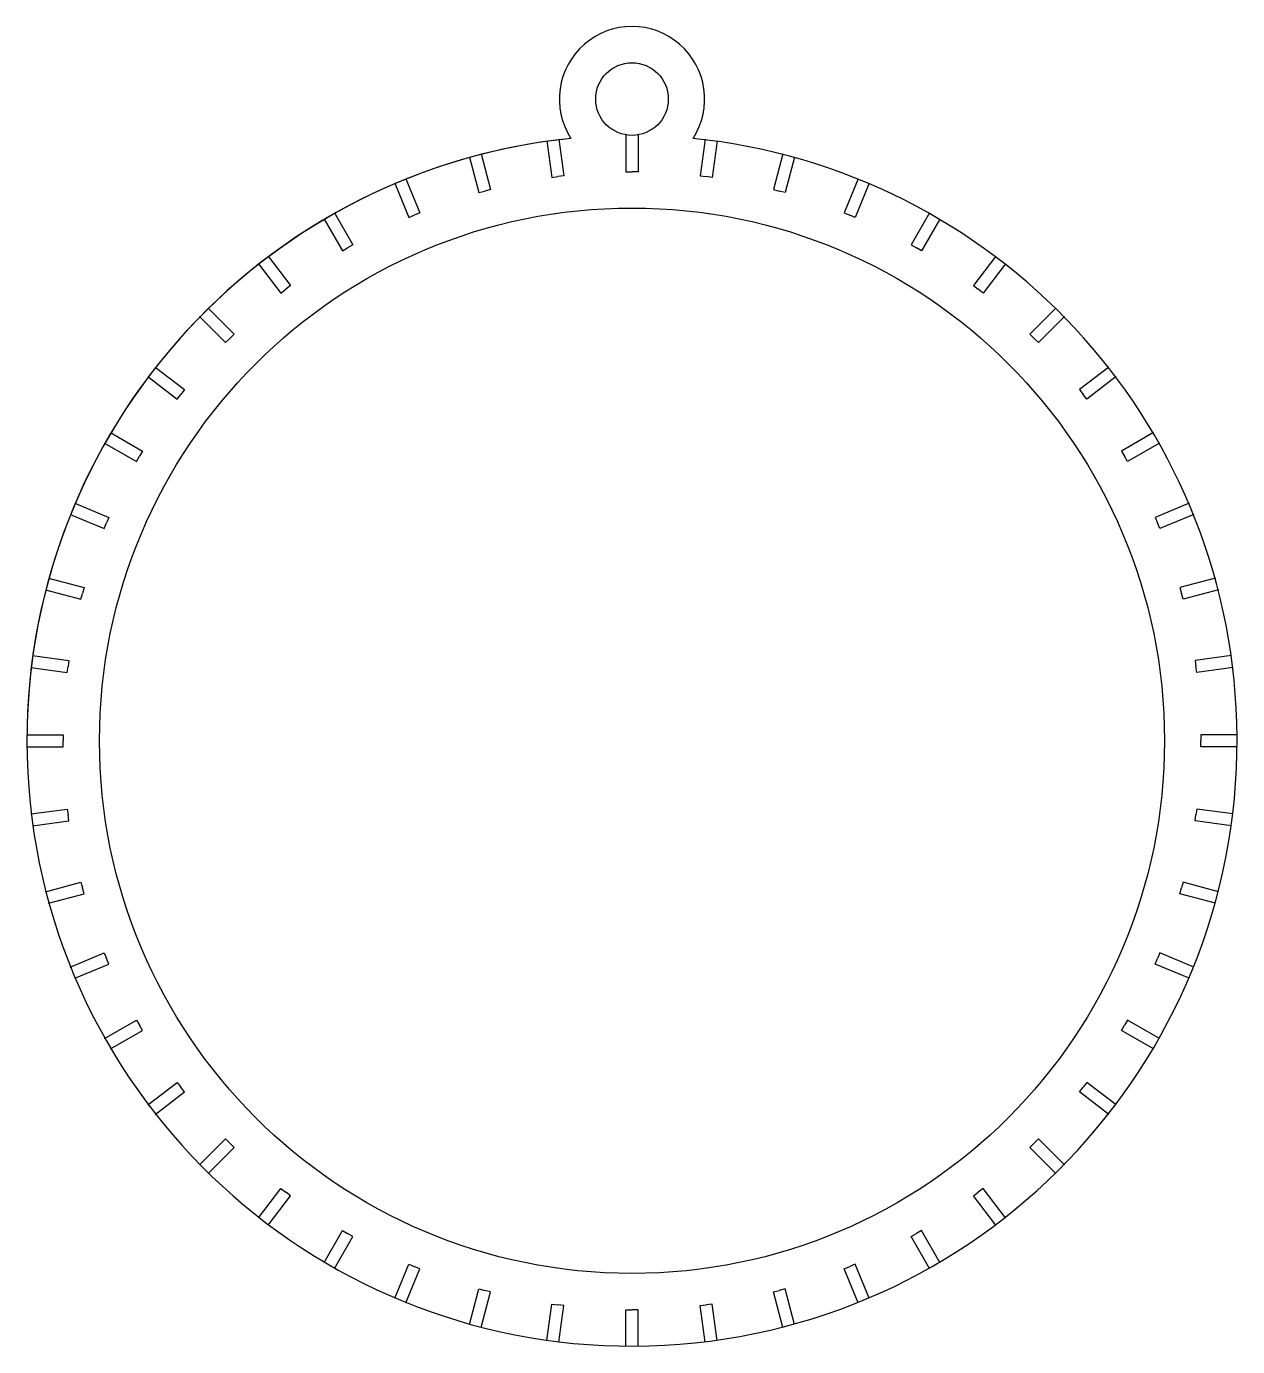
# Model space of a CAD drawing. Extents: x -50 to 50, y -50 to 59.
import ezdxf

# ---------------------------------------------------------------- set-up
doc = ezdxf.new("R2010")
doc.units = 0
doc.header["$MEASUREMENT"] = 0
doc.layers.add('MODELSKETCH_VISIBLE', color=7, linetype='CONTINUOUS')

msp = doc.modelspace()

# ---------------------------------------------------------------- linework, layer by layer
at = {"layer": 'MODELSKETCH_VISIBLE'}
for p, q in [((-7.03, 49.55), (-6.63, 46.53)), ((-6.04, 49.68), (-5.64, 46.66)), ((-0.5, 50.04), (-0.5, 47)), ((0.5, 50.04), (0.5, 47)), ((6.04, 49.68), (5.64, 46.66)), ((7.03, 49.55), (6.63, 46.53)), ((-13.43, 48.21), (-12.65, 45.27)), ((-12.47, 48.47), (-11.68, 45.53)), ((12.47, 48.47), (11.68, 45.53)), ((13.43, 48.21), (12.65, 45.27)), ((-0.5, 47), (0, 47)), ((0.5, 47), (0, 47)), ((-19.61, 46.04), (-18.45, 43.23)), ((-18.69, 46.42), (-17.52, 43.61)), ((-6.63, 46.53), (-6.13, 46.6)), ((-5.64, 46.66), (-6.13, 46.6)), ((5.64, 46.66), (6.13, 46.6)), ((6.63, 46.53), (6.13, 46.6)), ((18.69, 46.42), (17.52, 43.61)), ((19.61, 46.04), (18.45, 43.23)), ((-12.65, 45.27), (-12.16, 45.4)), ((-11.68, 45.53), (-12.16, 45.4)), ((11.68, 45.53), (12.16, 45.4)), ((12.65, 45.27), (12.16, 45.4)), ((-25.45, 43.09), (-23.93, 40.45)), ((-24.59, 43.59), (-23.07, 40.95)), ((-18.45, 43.23), (-17.99, 43.42)), ((-17.52, 43.61), (-17.99, 43.42)), ((17.52, 43.61), (17.99, 43.42)), ((18.45, 43.23), (17.99, 43.42)), ((24.59, 43.59), (23.07, 40.95)), ((25.45, 43.09), (23.93, 40.45)), ((-23.93, 40.45), (-23.5, 40.7)), ((-23.07, 40.95), (-23.5, 40.7)), ((23.07, 40.95), (23.5, 40.7)), ((23.93, 40.45), (23.5, 40.7)), ((-30.86, 39.4), (-29.01, 36.98)), ((-30.07, 40.01), (-28.22, 37.59)), ((30.07, 40.01), (28.22, 37.59)), ((30.86, 39.4), (29.01, 36.98)), ((-29.01, 36.98), (-28.61, 37.29)), ((-28.22, 37.59), (-28.61, 37.29)), ((28.22, 37.59), (28.61, 37.29)), ((29.01, 36.98), (28.61, 37.29)), ((-35.74, 35.03), (-33.59, 32.88)), ((-35.03, 35.74), (-32.88, 33.59)), ((35.03, 35.74), (32.88, 33.59)), ((35.74, 35.03), (33.59, 32.88)), ((-33.59, 32.88), (-33.23, 33.23)), ((-32.88, 33.59), (-33.23, 33.23)), ((32.88, 33.59), (33.23, 33.23)), ((33.59, 32.88), (33.23, 33.23)), ((-39.4, 30.86), (-36.98, 29.01)), ((39.4, 30.86), (36.98, 29.01)), ((-40.01, 30.07), (-37.59, 28.22)), ((40.01, 30.07), (37.59, 28.22)), ((-37.59, 28.22), (-37.29, 28.61)), ((-36.98, 29.01), (-37.29, 28.61)), ((36.98, 29.01), (37.29, 28.61)), ((37.59, 28.22), (37.29, 28.61)), ((-43.09, 25.45), (-40.45, 23.93)), ((43.09, 25.45), (40.45, 23.93)), ((-43.59, 24.59), (-40.95, 23.07)), ((43.59, 24.59), (40.95, 23.07)), ((-40.95, 23.07), (-40.7, 23.5)), ((-40.45, 23.93), (-40.7, 23.5)), ((40.45, 23.93), (40.7, 23.5)), ((40.95, 23.07), (40.7, 23.5)), ((-46.42, 18.69), (-43.61, 17.52)), ((-46.04, 19.61), (-43.23, 18.45)), ((46.04, 19.61), (43.23, 18.45)), ((46.42, 18.69), (43.61, 17.52)), ((-43.61, 17.52), (-43.42, 17.99)), ((-43.23, 18.45), (-43.42, 17.99)), ((43.23, 18.45), (43.42, 17.99)), ((43.61, 17.52), (43.42, 17.99)), ((-48.21, 13.43), (-45.27, 12.65)), ((48.21, 13.43), (45.27, 12.65)), ((-48.47, 12.47), (-45.53, 11.68)), ((-45.53, 11.68), (-45.4, 12.16)), ((-45.27, 12.65), (-45.4, 12.16)), ((45.27, 12.65), (45.4, 12.16)), ((45.53, 11.68), (45.4, 12.16)), ((48.47, 12.47), (45.53, 11.68)), ((-49.55, 7.03), (-46.53, 6.63)), ((-46.53, 6.63), (-46.6, 6.13)), ((49.55, 7.03), (46.53, 6.63)), ((46.53, 6.63), (46.6, 6.13)), ((-49.68, 6.04), (-46.66, 5.64)), ((-46.66, 5.64), (-46.6, 6.13)), ((46.66, 5.64), (46.6, 6.13)), ((49.68, 6.04), (46.66, 5.64)), ((-50.04, 0.5), (-47, 0.5)), ((-47, 0.5), (-47, 0)), ((-47, -0.5), (-47, 0)), ((50.04, 0.5), (47, 0.5)), ((47, 0.5), (47, 0)), ((-50.04, -0.5), (-47, -0.5)), ((47, -0.5), (47, 0)), ((50.04, -0.5), (47, -0.5)), ((-49.68, -6.04), (-46.66, -5.64)), ((-46.66, -5.64), (-46.6, -6.13)), ((-46.53, -6.63), (-46.6, -6.13)), ((46.53, -6.63), (46.6, -6.13)), ((46.66, -5.64), (46.6, -6.13)), ((49.68, -6.04), (46.66, -5.64)), ((-49.55, -7.03), (-46.53, -6.63)), ((49.55, -7.03), (46.53, -6.63)), ((-48.47, -12.47), (-45.53, -11.68)), ((-45.53, -11.68), (-45.4, -12.16)), ((45.53, -11.68), (45.4, -12.16)), ((48.47, -12.47), (45.53, -11.68)), ((-48.21, -13.43), (-45.27, -12.65)), ((-45.27, -12.65), (-45.4, -12.16)), ((45.27, -12.65), (45.4, -12.16)), ((48.21, -13.43), (45.27, -12.65)), ((-46.42, -18.69), (-43.61, -17.52)), ((-46.04, -19.61), (-43.23, -18.45)), ((-43.61, -17.52), (-43.42, -17.99)), ((-43.23, -18.45), (-43.42, -17.99)), ((43.23, -18.45), (43.42, -17.99)), ((46.04, -19.61), (43.23, -18.45)), ((43.61, -17.52), (43.42, -17.99)), ((46.42, -18.69), (43.61, -17.52)), ((-43.59, -24.59), (-40.95, -23.07)), ((-43.09, -25.45), (-40.45, -23.93)), ((-40.95, -23.07), (-40.7, -23.5)), ((-40.45, -23.93), (-40.7, -23.5)), ((40.45, -23.93), (40.7, -23.5)), ((43.09, -25.45), (40.45, -23.93)), ((40.95, -23.07), (40.7, -23.5)), ((43.59, -24.59), (40.95, -23.07)), ((-40.01, -30.07), (-37.59, -28.22)), ((-37.59, -28.22), (-37.29, -28.61)), ((37.59, -28.22), (37.29, -28.61)), ((40.01, -30.07), (37.59, -28.22)), ((-39.4, -30.86), (-36.98, -29.01)), ((-36.98, -29.01), (-37.29, -28.61)), ((36.98, -29.01), (37.29, -28.61)), ((39.4, -30.86), (36.98, -29.01)), ((-35.74, -35.03), (-33.59, -32.88)), ((-35.03, -35.74), (-32.88, -33.59)), ((-33.59, -32.88), (-33.23, -33.23)), ((-32.88, -33.59), (-33.23, -33.23)), ((32.88, -33.59), (33.23, -33.23)), ((35.03, -35.74), (32.88, -33.59)), ((33.59, -32.88), (33.23, -33.23)), ((35.74, -35.03), (33.59, -32.88)), ((-30.86, -39.4), (-29.01, -36.98)), ((-29.01, -36.98), (-28.61, -37.29)), ((29.01, -36.98), (28.61, -37.29)), ((30.86, -39.4), (29.01, -36.98)), ((-30.07, -40.01), (-28.22, -37.59)), ((-28.22, -37.59), (-28.61, -37.29)), ((28.22, -37.59), (28.61, -37.29)), ((30.07, -40.01), (28.22, -37.59)), ((-25.45, -43.09), (-23.93, -40.45)), ((-24.59, -43.59), (-23.07, -40.95)), ((-23.93, -40.45), (-23.5, -40.7)), ((-23.07, -40.95), (-23.5, -40.7)), ((23.07, -40.95), (23.5, -40.7)), ((24.59, -43.59), (23.07, -40.95)), ((23.93, -40.45), (23.5, -40.7)), ((25.45, -43.09), (23.93, -40.45)), ((-19.61, -46.04), (-18.45, -43.23)), ((-18.69, -46.42), (-17.52, -43.61)), ((-18.45, -43.23), (-17.99, -43.42)), ((-17.52, -43.61), (-17.99, -43.42)), ((17.52, -43.61), (17.99, -43.42)), ((18.69, -46.42), (17.52, -43.61)), ((18.45, -43.23), (17.99, -43.42)), ((19.61, -46.04), (18.45, -43.23)), ((-13.43, -48.21), (-12.65, -45.27)), ((-12.65, -45.27), (-12.16, -45.4)), ((-12.47, -48.47), (-11.68, -45.53)), ((-11.68, -45.53), (-12.16, -45.4)), ((11.68, -45.53), (12.16, -45.4)), ((12.47, -48.47), (11.68, -45.53)), ((12.65, -45.27), (12.16, -45.4)), ((13.43, -48.21), (12.65, -45.27)), ((-7.03, -49.55), (-6.63, -46.53)), ((-6.63, -46.53), (-6.13, -46.6)), ((-5.64, -46.66), (-6.13, -46.6)), ((-6.04, -49.68), (-5.64, -46.66)), ((5.64, -46.66), (6.13, -46.6)), ((6.04, -49.68), (5.64, -46.66)), ((6.63, -46.53), (6.13, -46.6)), ((7.03, -49.55), (6.63, -46.53)), ((-0.5, -50.04), (-0.5, -47)), ((-0.5, -47), (0, -47)), ((0.5, -47), (0, -47)), ((0.5, -50.04), (0.5, -47))]:
    msp.add_line(p, q, dxfattribs=at)
for centre, radius in [((0, 53), 3), ((0, 0), 44)]:
    msp.add_circle(centre, radius, dxfattribs=at)
for centre, radius, start, end in [((0, 53), 6, 327.1492, 212.8508), ((0, 0), 50, 95.7858, 1.7191), ((0, 0), 50, 95.7858, 178.2809), ((0, 0), 50, 1.7191, 84.2142)]:
    msp.add_arc(centre, radius, start, end, dxfattribs=at)

doc.saveas('drawing.dxf')
